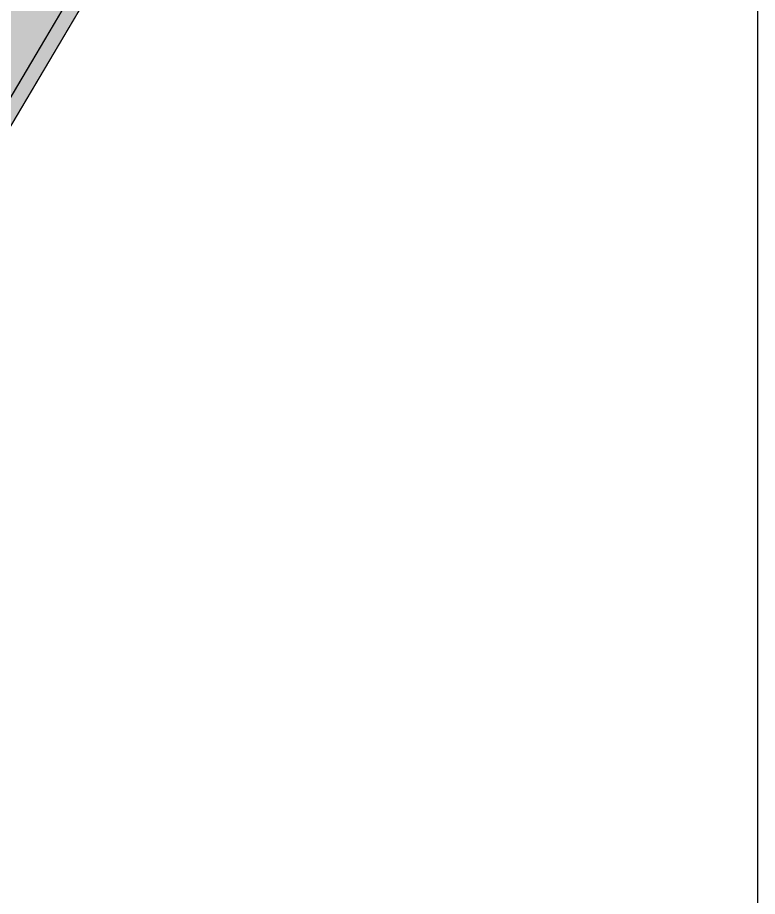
# Model space of a CAD drawing. Header units: inches. Extents: x -13956017 to 293115509, y -946740 to -305538.
# Drawn here: x 1198605 to 1199103, y -917883 to -917291 of the extents above; entities that cross this region are included whole.
import ezdxf

# ---------------------------------------------------------------- set-up
doc = ezdxf.new("R2010")
doc.units = ezdxf.units.IN
doc.header["$LTSCALE"] = 6
doc.layers.add('W', color=250, linetype='Continuous', lineweight=5)
doc.layers.add('wall high', color=7, linetype='Continuous', lineweight=30)
doc.layers.add('WAL', color=7, linetype='Continuous')

msp = doc.modelspace()

# ---------------------------------------------------------------- hatches: boundary and pattern name
at = {"layer": 'W', "ltscale": 10}
h = msp.add_hatch(color=256, dxfattribs=at)
h.dxf.hatch_style = 1
h.paths.add_polyline_path([(1198843.44634631, -916906.4163044873), (1198848.543702025, -916897.8129932221), (1198602.488999842, -916752.0286197988), (1198612.629211714, -916734.9139815599), (1198608.327556081, -916732.3653037028), (1198578.838154355, -916782.137482908), (1198583.139809988, -916784.686160765), (1198597.391644127, -916760.6319310667)])
h.paths.add_polyline_path([(1198749.145265601, -917065.5775628925), (1198751.693943459, -917061.2759072599), (1198505.639241275, -916915.4915338394), (1198519.891075414, -916891.4373041411), (1198515.589419781, -916888.8886262836), (1198484.537073646, -916941.2987413128), (1198488.838729279, -916943.8474191702), (1198503.090563418, -916919.7931894719)])
h.paths.add_polyline_path([(1198390.235992937, -917100.4599997182), (1198421.288339073, -917048.0498846892), (1198425.589994705, -917050.5985625463), (1198411.338160566, -917074.6527922446), (1198657.392862749, -917220.4371656651), (1198654.844184892, -917224.7388212974), (1198408.789482708, -917078.9544478786), (1198394.53764857, -917103.0086775755)])
h.paths.add_polyline_path([(1198230.143636082, -917182.3307579398), (1198312.735424224, -917231.2653727926), (1198326.987258364, -917207.2111430941), (1198331.288913996, -917209.7598209516), (1198317.037079857, -917233.8140506499), (1198563.09178204, -917379.5984240704), (1198560.543104183, -917383.900079703), (1198227.594958225, -917186.6324135719)])
h.paths.add_polyline_path([(1198584.821393668, -917370.3884306658), (1198666.888820664, -917231.8751192972), (1198675.492131929, -917236.9724750111), (1198593.424704934, -917375.48578638)])
h.paths.add_polyline_path([(1198679.122474377, -917211.2271722606), (1198687.725785642, -917216.3245279746), (1198769.793212637, -917077.8112166058), (1198761.189901372, -917072.7138608921)])
h.paths.add_polyline_path([(1198773.423555086, -917052.0659138556), (1198782.026866351, -917057.1632695695), (1198856.957995347, -916930.6945939722), (1198848.354684082, -916925.597238258)])
h.paths.add_polyline_path([(1198860.588337795, -916904.9492912216), (1198869.191649061, -916910.0466469356), (1198942.593571351, -916786.1589647235), (1198933.990260077, -916781.061609004)])
at = {"layer": 'WAL', "lineweight": 9, "ltscale": 100, "true_color": 0xcb9061}
h = msp.add_hatch(color=33, dxfattribs=at)
h.dxf.hatch_style = 1
h.paths.add_polyline_path([(1198390.235992937, -917100.4599997182), (1198394.53764857, -917103.0086775754), (1198408.789482708, -917078.9544478786), (1198666.888820664, -917231.8751192972), (1198584.821393669, -917370.3884306661), (1198572.776757897, -917363.2521326665), (1198563.091782041, -917379.5984240705), (1198317.037079859, -917233.8140506465), (1198331.288913997, -917209.7598209522), (1198326.987258363, -917207.2111430938)])

# ---------------------------------------------------------------- linework, layer by layer
at = {"layer": 'W', "ltscale": 10}
for p, q in [((1199047.59909905, -916608.9307526556, 3969.120557741948), (1198298.287809093, -917873.6175086319, 3969.120557741948)), ((1198666.888820664, -917231.8751192973, 3969.120557741948), (1198575.136417811, -917386.7347220698, 3969.120557741948))]:
    msp.add_line(p, q, dxfattribs=at)
at = {"layer": 'W', "ltscale": 10, "elevation": 3969.120557741948}
msp.add_lwpolyline([(1198584.821393668, -917370.3884306658), (1198666.888820664, -917231.8751192972), (1198675.492131929, -917236.9724750111), (1198593.424704934, -917375.48578638)], close=True, dxfattribs=at)
at = {"layer": 'wall high', "lineweight": 25}
msp.add_lwpolyline([(1196797.086596022, -915472.957396151), (1199102.969174012, -915472.957396151), (1199102.969174012, -918028.2575683976), (1196797.086596022, -918028.2575683976)], close=True, dxfattribs=at)

doc.saveas('drawing.dxf')
